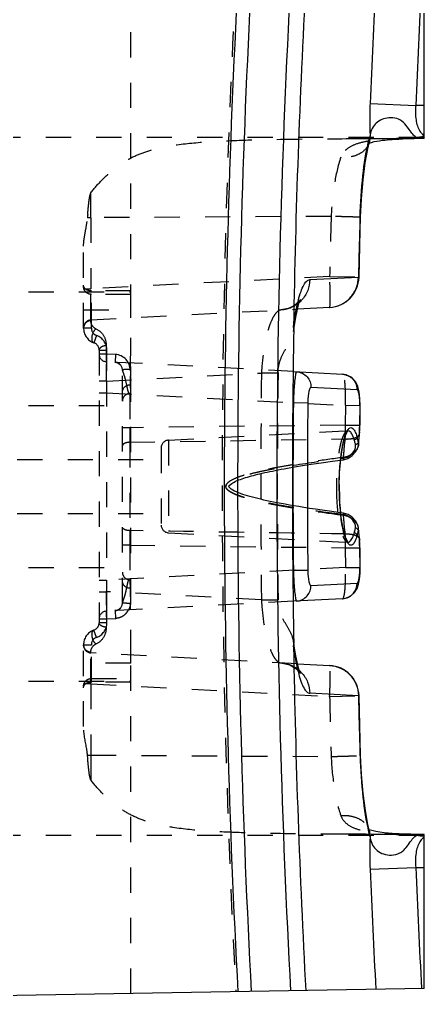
# Model space of a CAD drawing. Header units: millimetres. Extents: x 309 to 11345, y -1340 to 1318.
# Drawn here: x 4106 to 4132.1, y -370.9 to -306.6 of the extents above; entities that cross this region are included whole.
import ezdxf

# ---------------------------------------------------------------- set-up
doc = ezdxf.new("R2010")
doc.units = ezdxf.units.MM
doc.header["$LTSCALE"] = 16.335
doc.linetypes.add('HIDDEN', pattern=[0.2, 0.1, -0.1])
doc.layers.get('0').update_dxf_attribs({"linetype": 'CONTINUOUS'})
doc.layers.add('DEFAULT_2', color=8, linetype='HIDDEN')

msp = doc.modelspace()

# ---------------------------------------------------------------- linework, layer by layer
at = {"color": 7, "linetype": 'Continuous'}
for p, q in [((4132.142, -314.145), (4132.142, -304.288)), ((4128.638, -312.003), (4131.597, -312.127)), ((4132.142, -312.127), (4131.597, -312.127)), ((4128.639, -314.03), (4128.612, -314.466)), ((4128.501, -314.931), (4128.612, -314.466)), ((4130.077, -314.322), (4130.228, -314.313)), ((4130.512, -314.299), (4130.772, -314.289)), ((4130.704, -314.253), (4130.8, -314.252)), ((4130.772, -314.289), (4131.214, -314.273)), ((4130.81, -314.252), (4130.81, -314.252)), ((4131.392, -314.264), (4131.484, -314.255)), ((4132.139, -314.255), (4131.484, -314.255)), ((4131.486, -314.255), (4131.581, -314.243)), ((4131.578, -314.243), (4131.746, -314.211)), ((4131.587, -314.242), (4131.701, -314.221)), ((4131.744, -314.212), (4131.904, -314.179)), ((4131.746, -314.211), (4131.744, -314.212)), ((4131.746, -314.211), (4131.746, -314.211)), ((4131.904, -314.179), (4132.013, -314.162)), ((4132.142, -314.145), (4132.013, -314.162)), ((4127.987, -319.362), (4128.024, -319.362)), ((4124.738, -323.399), (4127.888, -323.235)), ((4127.925, -323.235), (4127.888, -323.235)), ((4126.019, -325.198), (4123.938, -325.307)), ((4123.694, -326.622), (4123.68, -326.412)), ((4123.694, -326.687), (4123.74, -326.349)), ((4123.694, -329.353), (4126.861, -329.519)), ((4127.795, -330.533), (4124.813, -330.377)), ((4127.935, -330.666), (4127.848, -330.318)), ((4123.671, -331.36), (4124.606, -331.369)), ((4127.997, -331.546), (4127.979, -331.545)), ((4127.987, -332.822), (4127.997, -331.546)), ((4127.895, -334.083), (4127.959, -333.366)), ((4127.959, -333.366), (4127.946, -333.27)), ((4127.959, -333.366), (4127.981, -333.07)), ((4127.959, -333.366), (4127.959, -333.366)), ((4127.987, -332.821), (4127.969, -332.821)), ((4127.981, -333.07), (4127.987, -332.821)), ((4127.885, -333.944), (4127.895, -334.082)), ((4127.868, -334.228), (4127.895, -334.081)), ((4127.895, -334.082), (4127.895, -334.083)), ((4126.733, -335.082), (4126.918, -335.057)), ((4126.743, -334.98), (4126.902, -334.96)), ((4126.918, -335.057), (4127.194, -334.978)), ((4126.918, -338.519), (4126.735, -338.495)), ((4127.219, -338.61), (4126.918, -338.519)), ((4126.902, -338.616), (4126.744, -338.596)), ((4127.895, -339.496), (4127.854, -339.302)), ((4127.885, -339.632), (4127.895, -339.496)), ((4127.959, -340.21), (4127.895, -339.493)), ((4127.895, -339.496), (4127.895, -339.495)), ((4127.959, -340.211), (4127.946, -340.306)), ((4127.959, -340.21), (4127.959, -340.211)), ((4127.982, -340.526), (4127.959, -340.211)), ((4127.987, -340.756), (4127.969, -340.756)), ((4127.987, -340.756), (4127.982, -340.526)), ((4127.997, -342.032), (4127.987, -340.756)), ((4123.694, -342.216), (4124.606, -342.207)), ((4127.954, -342.788), (4127.989, -342.401)), ((4127.997, -342.031), (4127.979, -342.031)), ((4127.989, -342.401), (4127.997, -342.031)), ((4124.813, -343.199), (4127.795, -343.043)), ((4126.861, -344.057), (4123.694, -344.223)), ((4123.724, -347.119), (4123.694, -346.891)), ((4123.68, -347.164), (4123.694, -346.954)), ((4123.825, -347.746), (4123.724, -347.119)), ((4123.937, -348.269), (4126.019, -348.378)), ((4127.888, -350.342), (4124.738, -350.177)), ((4127.925, -350.341), (4127.888, -350.342)), ((4128.024, -354.214), (4127.987, -354.215)), ((4128.75, -359.071), (4128.589, -359.013)), ((4128.612, -359.11), (4128.639, -359.546)), ((4130.303, -359.267), (4130.065, -359.254)), ((4130.527, -359.278), (4130.303, -359.267)), ((4131.108, -359.299), (4130.527, -359.278)), ((4131.27, -359.306), (4131.108, -359.299)), ((4131.413, -359.314), (4131.27, -359.306)), ((4131.552, -359.329), (4131.413, -359.314)), ((4132.139, -359.321), (4131.475, -359.321)), ((4131.686, -359.352), (4131.552, -359.329)), ((4131.743, -359.364), (4131.705, -359.356)), ((4131.741, -359.364), (4131.743, -359.364)), ((4131.743, -359.364), (4131.743, -359.364)), ((4131.909, -359.398), (4131.744, -359.364)), ((4132.013, -359.414), (4131.909, -359.398)), ((4132.013, -359.414), (4132.142, -359.431)), ((4132.142, -369.288), (4132.142, -359.431)), ((4128.638, -361.573), (4131.597, -361.45)), ((4131.597, -361.449), (4132.142, -361.45)), ((4132.142, -369.288), (4037.042, -370.948))]:
    msp.add_line(p, q, dxfattribs=at)
for points in [[(4128.589, -314.561), (4128.728, -314.512), (4128.896, -314.467)], [(4128.896, -314.467), (4129.068, -314.432), (4129.242, -314.404), (4129.417, -314.38), (4129.59, -314.361), (4129.758, -314.345), (4129.92, -314.333), (4130.077, -314.322)], [(4130.228, -314.313), (4130.373, -314.306), (4130.512, -314.299)], [(4131.214, -314.273), (4131.305, -314.269), (4131.392, -314.264)], [(4128.024, -319.362), (4128.081, -318.168), (4128.188, -316.941), (4128.333, -315.841), (4128.501, -314.931)], [(4127.925, -323.235), (4128, -320.203), (4128.024, -319.362)], [(4123.74, -326.349), (4123.847, -325.718), (4123.957, -325.223), (4124.056, -324.881), (4124.091, -324.784)], [(4127.848, -330.318), (4127.712, -330.029), (4127.459, -329.746), (4127.094, -329.558), (4126.86, -329.519)], [(4127.997, -331.546), (4127.986, -331.126), (4127.935, -330.666)], [(4127.149, -333.259), (4127.218, -333.177), (4127.205, -333.18)], [(4127.217, -340.399), (4127.149, -340.317), (4127.008, -339.994), (4126.866, -339.432), (4126.75, -338.675), (4126.676, -337.79), (4126.649, -336.846), (4126.67, -335.901), (4126.738, -335.014), (4126.847, -334.243), (4126.986, -333.651)], [(4127.194, -334.978), (4127.491, -334.787), (4127.727, -334.524), (4127.868, -334.228)], [(4127.854, -339.302), (4127.705, -339.022), (4127.485, -338.784), (4127.219, -338.61)], [(4127.797, -343.388), (4127.893, -343.11), (4127.954, -342.788)], [(4126.861, -344.057), (4127.051, -344.03), (4127.381, -343.886), (4127.635, -343.655), (4127.797, -343.388)], [(4124.121, -348.868), (4124.131, -348.885), (4124.106, -348.83), (4124.031, -348.615), (4123.931, -348.249), (4123.825, -347.746)], [(4128.024, -354.214), (4127.947, -351.286), (4127.925, -350.341)], [(4128.612, -359.11), (4128.505, -358.664), (4128.338, -357.764), (4128.192, -356.67), (4128.083, -355.44), (4128.024, -354.214)], [(4130.065, -359.254), (4129.814, -359.236), (4129.55, -359.211), (4129.277, -359.178), (4129.003, -359.132), (4128.75, -359.071)]]:
    msp.add_lwpolyline(points, dxfattribs=at)
for centre, radius, start, end in [((4724.242, -336.788), 605.047, 176.900917, 183.099083), ((4724.242, -336.788), 604.18, 176.897906, 183.102094), ((4724.242, -336.788), 601.639, 176.889021, 183.110979), ((4724.242, -336.788), 600.652, 176.88555, 179.010245), ((4724.242, -336.788), 596.119, 176.869465, 177.617144), ((4724.242, -336.788), 593.158, 176.858824, 177.617144), ((4140.704, -317.196), 12.473, 165.29906, 167.10443), ((4132.631, -313.338), 0.885, 219.43681, 224.12481), ((4130.888, -331.018), 16.766, 90.26615, 91.84309), ((4129.142, -314.126), 3, 357.52654, 359.26371), ((4730.34, -336.788), 602.605, 178.341012, 178.711224), ((4125.914, -323.19), 2.011, 273.0028, 358.71118), ((4122.79, -323.432), 1.922, 312.60065, 317.25521), ((4724.242, -336.788), 600.633, 179.030375, 180.969626), ((4126.752, -330.597), 1.089, 56.82063, 61.4855), ((4150.054, -332.164), 26.395, 177.06617, 178.25435), ((4718.136, -336.788), 594.49, 179.476841, 180.523159), ((4724.242, -336.788), 599.661, 179.482714, 180.517273), ((4122.93, -331.501), 5.049, 359.4713, 1.96006), ((4157.305, -336.27), 29.512, 174.16578, 175.03573), ((4123.782, -332.846), 4.186, 354.19278, 356.16642), ((4122.946, -332.791), 5.023, 356.16636, 359.62027), ((4130.277, -334.622), 3.444, 161.94787, 164.37383), ((4124.011, -334.873), 3.767, 15.2547, 16.76948), ((4122.998, -335.146), 4.817, 12.64072, 15.21085), ((4123.814, -334.761), 4.151, 14.48811, 15.93163), ((4122.677, -335.05), 5.324, 11.99608, 14.44476), ((4158.767, -336.4), 30.98, 175.02931, 175.45179), ((4149.137, -337.478), 22.535, 173.49837, 173.7934), ((4147.008, -337.237), 20.393, 173.36703, 173.49557), ((4126.711, -333.951), 1.035, 300.00507, 304.26657), ((4146.363, -336.606), 19.72, 180.1476, 181.29191), ((4153.157, -336.461), 26.516, 181.27367, 182.40302), ((4140.297, -337.191), 13.634, 183.91056, 185.62569), ((4122.676, -338.526), 5.325, 345.55607, 348.0045), ((4158.572, -337.189), 30.785, 184.55184, 184.97661), ((4123.827, -338.819), 4.137, 344.06351, 345.51179), ((4157.505, -337.289), 29.713, 184.96359, 185.82803), ((4123.783, -340.73), 4.185, 3.83352, 5.80803), ((4122.946, -340.786), 5.023, 0.3797, 3.83355), ((4150.2, -341.407), 26.541, 181.74823, 182.92902), ((4724.242, -336.788), 600.652, 180.989752, 183.11445), ((4122.795, -350.139), 1.915, 43.40819, 47.62948), ((4125.914, -350.387), 2.011, 1.29158, 86.99454), ((4730.34, -336.788), 602.605, 181.288776, 181.658977), ((4140.681, -356.387), 12.449, 192.88888, 194.6996), ((4130.851, -343.88), 15.444, 268.13872, 268.57651), ((4130.905, -341.427), 17.897, 268.59695, 269.69643), ((4132.576, -360.186), 0.81, 134.18647, 136.40101), ((4129.142, -359.45), 3, 0.73583, 2.47346), ((4724.242, -336.788), 596.119, 182.382856, 183.130535), ((4724.242, -336.788), 593.158, 182.382815, 183.141176)]:
    msp.add_arc(centre, radius, start, end, dxfattribs=at)
for points, knots in [([(4128.638, -312.003), (4128.631, -312.177), (4128.61, -312.852), (4128.616, -313.529), (4128.639, -314.03)], [0, 0, 0, 0, 0.256726, 1, 1, 1, 1]), ([(4131.597, -312.127), (4131.564, -312.438), (4131.57, -313.009), (4131.73, -313.57), (4131.864, -313.785)], [0, 0, 0, 0, 0.553477, 1, 1, 1, 1]), ([(4131.355, -313.927), (4131.273, -313.823), (4131.11, -313.581), (4130.827, -313.208), (4130.382, -312.936), (4129.871, -312.898), (4129.407, -313.005), (4129.024, -313.246), (4128.76, -313.603), (4128.669, -313.884), (4128.639, -314.03)], [0, 0, 0, 0, 0.107799, 0.238443, 0.379168, 0.517756, 0.645062, 0.762619, 0.878401, 1, 1, 1, 1]), ([(4131.719, -314.215), (4131.66, -314.215), (4131.515, -314.121), (4131.416, -314.004), (4131.355, -313.927)], [0, 0, 0, 0, 0.37483, 1, 1, 1, 1]), ([(4127.988, -319.342), (4128.014, -318.45), (4128.126, -316.796), (4128.375, -315.155), (4128.546, -314.412)], [0, 0, 0, 0, 0.539351, 1, 1, 1, 1]), ([(4123.994, -324.72), (4124.043, -324.532), (4124.141, -324.2), (4124.321, -323.782), (4124.5, -323.504), (4124.666, -323.402), (4124.738, -323.399)], [0, 0, 0, 0, 0.371217, 0.658914, 0.863, 1, 1, 1, 1]), ([(4124.738, -323.399), (4124.733, -323.637), (4124.638, -324.127), (4124.371, -324.553), (4124.201, -324.737)], [0, 0, 0, 0, 0.487133, 1, 1, 1, 1]), ([(4126.019, -325.198), (4126.264, -325.185), (4126.754, -325.064), (4127.368, -324.622), (4127.78, -323.984), (4127.883, -323.484), (4127.888, -323.235)], [0, 0, 0, 0, 0.247913, 0.496946, 0.747796, 1, 1, 1, 1]), ([(4123.68, -326.413), (4123.7, -326.255), (4123.781, -325.687), (4123.889, -325.121), (4123.994, -324.72)], [0, 0, 0, 0, 0.27706, 1, 1, 1, 1]), ([(4123.878, -329.363), (4123.867, -329.362), (4123.844, -329.406), (4123.825, -329.476), (4123.799, -329.606), (4123.776, -329.775), (4123.752, -329.988), (4123.721, -330.338), (4123.704, -330.618), (4123.694, -330.813)], [0, 0, 0, 0, 0.023519, 0.078011, 0.165176, 0.283416, 0.430127, 0.601388, 1, 1, 1, 1]), ([(4123.878, -329.363), (4124.135, -329.376), (4124.638, -329.622), (4124.816, -330.138), (4124.813, -330.377)], [0, 0, 0, 0, 0.517524, 1, 1, 1, 1]), ([(4126.861, -329.519), (4126.896, -329.521), (4127.039, -329.538), (4127.177, -329.589), (4127.272, -329.641)], [0, 0, 0, 0, 0.24423, 1, 1, 1, 1]), ([(4127.348, -329.686), (4127.494, -329.782), (4127.726, -330.043), (4127.797, -330.378), (4127.795, -330.533)], [0, 0, 0, 0, 0.529451, 1, 1, 1, 1]), ([(4124.813, -330.377), (4124.778, -330.375), (4124.706, -330.495), (4124.662, -330.69), (4124.616, -331.009), (4124.607, -331.245), (4124.606, -331.374)], [0, 0, 0, 0, 0.100684, 0.313838, 0.628848, 1, 1, 1, 1]), ([(4127.976, -331.329), (4127.972, -331.224), (4127.961, -331.035), (4127.922, -330.783), (4127.882, -330.626), (4127.824, -330.535), (4127.795, -330.533)], [0, 0, 0, 0, 0.377009, 0.685242, 0.894602, 1, 1, 1, 1]), ([(4127.002, -333.554), (4127.009, -333.534), (4127.035, -333.457), (4127.064, -333.382), (4127.088, -333.328)], [0, 0, 0, 0, 0.268705, 1, 1, 1, 1]), ([(4127.088, -333.328), (4127.121, -333.251), (4127.184, -333.127), (4127.283, -333.017), (4127.335, -332.994)], [0, 0, 0, 0, 0.597003, 1, 1, 1, 1]), ([(4127.409, -333.313), (4127.394, -333.292), (4127.343, -333.228), (4127.262, -333.178), (4127.205, -333.18)], [0, 0, 0, 0, 0.312873, 1, 1, 1, 1]), ([(4127.335, -332.994), (4127.373, -332.976), (4127.485, -332.98), (4127.553, -333.061), (4127.586, -333.106)], [0, 0, 0, 0, 0.43037, 1, 1, 1, 1]), ([(4127.523, -333.52), (4127.514, -333.5), (4127.481, -333.428), (4127.442, -333.358), (4127.409, -333.313)], [0, 0, 0, 0, 0.281042, 1, 1, 1, 1]), ([(4127.586, -333.106), (4127.633, -333.17), (4127.717, -333.34), (4127.776, -333.518), (4127.805, -333.621)], [0, 0, 0, 0, 0.425685, 1, 1, 1, 1]), ([(4126.848, -334.199), (4126.856, -334.152), (4126.887, -333.983), (4126.926, -333.815), (4126.96, -333.694)], [0, 0, 0, 0, 0.272609, 1, 1, 1, 1]), ([(4127.618, -333.786), (4127.611, -333.762), (4127.582, -333.672), (4127.55, -333.583), (4127.523, -333.52)], [0, 0, 0, 0, 0.271743, 1, 1, 1, 1]), ([(4126.752, -334.881), (4126.759, -334.821), (4126.787, -334.593), (4126.819, -334.365), (4126.848, -334.199)], [0, 0, 0, 0, 0.263044, 1, 1, 1, 1]), ([(4127.856, -334.242), (4127.825, -334.323), (4127.724, -334.482), (4127.513, -334.687), (4127.231, -334.844), (4127.014, -334.896), (4126.902, -334.913)], [0, 0, 0, 0, 0.213901, 0.456446, 0.720388, 1, 1, 1, 1]), ([(4127.293, -334.806), (4127.337, -334.776), (4127.49, -334.655), (4127.616, -334.494), (4127.668, -334.361)], [0, 0, 0, 0, 0.271367, 1, 1, 1, 1]), ([(4127.668, -334.361), (4127.677, -334.339), (4127.706, -334.252), (4127.712, -334.157), (4127.698, -334.092)], [0, 0, 0, 0, 0.268242, 1, 1, 1, 1]), ([(4126.643, -336.657), (4126.643, -336.516), (4126.648, -335.977), (4126.691, -335.438), (4126.734, -335.042)], [0, 0, 0, 0, 0.261295, 1, 1, 1, 1]), ([(4126.918, -335.057), (4126.916, -335.057), (4126.917, -335.042), (4126.911, -335.028), (4126.908, -334.995), (4126.904, -334.973), (4126.902, -334.96)], [0, 0, 0, 0, 0.069938, 0.280936, 0.605712, 1, 1, 1, 1]), ([(4126.694, -338.12), (4126.691, -338.076), (4126.679, -337.893), (4126.67, -337.711), (4126.665, -337.573)], [0, 0, 0, 0, 0.24559, 1, 1, 1, 1]), ([(4126.964, -339.889), (4126.939, -339.796), (4126.832, -339.355), (4126.767, -338.904), (4126.731, -338.549)], [0, 0, 0, 0, 0.212478, 1, 1, 1, 1]), ([(4126.918, -338.52), (4126.912, -338.529), (4126.913, -338.564), (4126.905, -338.595), (4126.902, -338.616)], [0, 0, 0, 0, 0.330867, 1, 1, 1, 1]), ([(4127.666, -339.212), (4127.648, -339.165), (4127.543, -338.97), (4127.373, -338.812), (4127.225, -338.727)], [0, 0, 0, 0, 0.226417, 1, 1, 1, 1]), ([(4127.523, -340.055), (4127.531, -340.036), (4127.567, -339.949), (4127.597, -339.859), (4127.618, -339.79)], [0, 0, 0, 0, 0.22843, 1, 1, 1, 1]), ([(4127.618, -339.79), (4127.625, -339.766), (4127.655, -339.665), (4127.68, -339.563), (4127.698, -339.484)], [0, 0, 0, 0, 0.234534, 1, 1, 1, 1]), ([(4127.698, -339.484), (4127.702, -339.463), (4127.714, -339.371), (4127.693, -339.277), (4127.666, -339.212)], [0, 0, 0, 0, 0.237181, 1, 1, 1, 1]), ([(4127.885, -339.632), (4127.883, -339.621), (4127.863, -339.572), (4127.82, -339.536), (4127.784, -339.515)], [0, 0, 0, 0, 0.216555, 1, 1, 1, 1]), ([(4127.087, -340.25), (4127.081, -340.236), (4127.057, -340.176), (4127.035, -340.116), (4127.019, -340.069)], [0, 0, 0, 0, 0.234245, 1, 1, 1, 1]), ([(4127.583, -340.474), (4127.55, -340.518), (4127.494, -340.578), (4127.396, -340.601), (4127.297, -340.576), (4127.182, -340.451), (4127.12, -340.327), (4127.087, -340.25)], [0, 0, 0, 0, 0.231609, 0.321974, 0.413035, 0.6486, 1, 1, 1, 1]), ([(4127.214, -340.396), (4127.275, -340.395), (4127.418, -340.288), (4127.484, -340.145), (4127.523, -340.055)], [0, 0, 0, 0, 0.381416, 1, 1, 1, 1]), ([(4127.741, -340.155), (4127.729, -340.188), (4127.686, -340.298), (4127.633, -340.406), (4127.583, -340.474)], [0, 0, 0, 0, 0.293062, 1, 1, 1, 1]), ([(4127.805, -339.955), (4127.8, -339.973), (4127.78, -340.04), (4127.758, -340.107), (4127.741, -340.155)], [0, 0, 0, 0, 0.263837, 1, 1, 1, 1]), ([(4124.606, -342.202), (4124.607, -342.331), (4124.616, -342.567), (4124.661, -342.886), (4124.706, -343.081), (4124.778, -343.201), (4124.813, -343.199)], [0, 0, 0, 0, 0.370541, 0.685495, 0.899041, 1, 1, 1, 1]), ([(4127.795, -343.043), (4127.831, -343.041), (4127.895, -342.915), (4127.938, -342.716), (4127.974, -342.395), (4127.98, -342.158), (4127.979, -342.029)], [0, 0, 0, 0, 0.103511, 0.319343, 0.633148, 1, 1, 1, 1]), ([(4123.694, -342.763), (4123.704, -342.958), (4123.721, -343.238), (4123.752, -343.588), (4123.776, -343.801), (4123.799, -343.971), (4123.825, -344.1), (4123.844, -344.17), (4123.867, -344.214), (4123.878, -344.214)], [0, 0, 0, 0, 0.398663, 0.569931, 0.716647, 0.834877, 0.922012, 0.97649, 1, 1, 1, 1]), ([(4126.861, -344.057), (4126.993, -344.05), (4127.255, -343.971), (4127.665, -343.666), (4127.798, -343.277), (4127.795, -343.043)], [0, 0, 0, 0, 0.264244, 0.531446, 1, 1, 1, 1]), ([(4123.878, -344.214), (4124.134, -344.2), (4124.638, -343.954), (4124.816, -343.438), (4124.813, -343.199)], [0, 0, 0, 0, 0.517521, 1, 1, 1, 1]), ([(4123.68, -347.164), (4123.701, -347.33), (4123.787, -347.926), (4123.901, -348.518), (4124.015, -348.936)], [0, 0, 0, 0, 0.279197, 1, 1, 1, 1]), ([(4124.186, -348.823), (4124.361, -349.008), (4124.635, -349.438), (4124.733, -349.936), (4124.738, -350.177)], [0, 0, 0, 0, 0.512787, 1, 1, 1, 1]), ([(4126.019, -348.378), (4126.264, -348.391), (4126.754, -348.512), (4127.368, -348.954), (4127.78, -349.593), (4127.883, -350.093), (4127.888, -350.342)], [0, 0, 0, 0, 0.247943, 0.497053, 0.747865, 1, 1, 1, 1]), ([(4124.015, -348.936), (4124.064, -349.113), (4124.16, -349.426), (4124.334, -349.818), (4124.509, -350.08), (4124.669, -350.174), (4124.738, -350.177)], [0, 0, 0, 0, 0.369703, 0.656455, 0.860809, 1, 1, 1, 1]), ([(4127.988, -354.234), (4128.014, -355.126), (4128.126, -356.78), (4128.375, -358.421), (4128.546, -359.164)], [0, 0, 0, 0, 0.539353, 1, 1, 1, 1]), ([(4128.639, -359.546), (4128.632, -359.709), (4128.609, -360.384), (4128.617, -361.06), (4128.638, -361.573)], [0, 0, 0, 0, 0.240665, 1, 1, 1, 1]), ([(4128.639, -359.546), (4128.671, -359.704), (4128.773, -360.007), (4129.078, -360.384), (4129.518, -360.614), (4130.04, -360.693), (4130.497, -360.579), (4130.802, -360.364), (4131.031, -360.107), (4131.238, -359.803), (4131.405, -359.579), (4131.49, -359.495)], [0, 0, 0, 0, 0.124267, 0.24271, 0.365079, 0.499298, 0.643638, 0.71544, 0.785194, 0.907875, 1, 1, 1, 1]), ([(4131.49, -359.495), (4131.528, -359.457), (4131.597, -359.399), (4131.684, -359.362), (4131.72, -359.362)], [0, 0, 0, 0, 0.599736, 1, 1, 1, 1]), ([(4131.864, -359.792), (4131.73, -360.006), (4131.57, -360.568), (4131.564, -361.138), (4131.597, -361.45)], [0, 0, 0, 0, 0.446591, 1, 1, 1, 1]), ([(4131.989, -359.628), (4131.978, -359.639), (4131.932, -359.691), (4131.892, -359.747), (4131.864, -359.792)], [0, 0, 0, 0, 0.237966, 1, 1, 1, 1])]:
    msp.add_open_spline(points, degree=3, knots=knots, dxfattribs=at)
for points in [[(4131.864, -313.785), (4131.889, -313.825), (4131.917, -313.864), (4131.947, -313.901)], [(4132.012, -313.971), (4132.046, -314.004), (4132.083, -314.035), (4132.124, -314.06)], [(4127.979, -331.545), (4127.975, -331.97), (4127.972, -332.396), (4127.969, -332.821)], [(4127.704, -333.753), (4127.678, -333.77), (4127.649, -333.782), (4127.618, -333.786)], [(4127.769, -333.697), (4127.751, -333.719), (4127.729, -333.738), (4127.704, -333.753)], [(4127.805, -333.621), (4127.801, -333.649), (4127.787, -333.675), (4127.769, -333.697)], [(4127.885, -333.944), (4127.876, -333.995), (4127.829, -334.036), (4127.784, -334.061)], [(4127.784, -334.061), (4127.757, -334.076), (4127.728, -334.088), (4127.698, -334.092)], [(4127.894, -334.083), (4127.89, -334.137), (4127.876, -334.192), (4127.856, -334.242)], [(4126.902, -334.96), (4127.016, -334.946), (4127.129, -334.905), (4127.228, -334.847)], [(4127.225, -338.727), (4127.127, -338.671), (4127.015, -338.63), (4126.902, -338.616)], [(4127.705, -339.823), (4127.679, -339.807), (4127.649, -339.794), (4127.618, -339.79)], [(4127.784, -339.515), (4127.758, -339.5), (4127.728, -339.488), (4127.698, -339.484)], [(4127.771, -339.881), (4127.752, -339.858), (4127.73, -339.839), (4127.705, -339.823)], [(4127.019, -340.069), (4126.999, -340.01), (4126.981, -339.949), (4126.964, -339.889)], [(4127.805, -339.955), (4127.802, -339.928), (4127.788, -339.902), (4127.771, -339.881)], [(4127.969, -340.756), (4127.972, -341.181), (4127.975, -341.606), (4127.979, -342.031)], [(4132.124, -359.517), (4132.083, -359.542), (4132.046, -359.572), (4132.011, -359.605)]]:
    msp.add_open_spline(points, degree=3, dxfattribs=at)
at = {"layer": 'DEFAULT_2', "color": 8, "linetype": 'HIDDEN'}
for p, q in [((4113.142, -325.352), (4113.142, -303.956)), ((4132.142, -314.192), (4015.042, -314.192)), ((4127.084, -314.273), (4130.81, -314.252)), ((4128.519, -314.266), (4128.611, -314.266)), ((4128.612, -314.466), (4128.61, -314.472)), ((4128.611, -314.266), (4128.64, -314.265)), ((4130.508, -314.258), (4130.563, -314.255)), ((4130.508, -314.258), (4130.592, -314.255)), ((4131.484, -314.255), (4130.563, -314.255)), ((4130.606, -314.255), (4130.704, -314.253)), ((4131.781, -314.194), (4131.746, -314.211)), ((4110.559, -319.39), (4110.335, -319.39)), ((4126.119, -319.304), (4110.559, -319.39)), ((4110.559, -319.39), (4110.559, -324)), ((4110.082, -326.542), (4110.082, -321.244)), ((4126.019, -323.19), (4110.559, -324)), ((4126.019, -323.19), (4127.925, -323.235)), ((4015.042, -324.192), (4113.142, -324.192)), ((4110.082, -324), (4110.559, -324)), ((4110.585, -326.542), (4110.585, -324.128)), ((4113.142, -324.128), (4110.585, -324.128)), ((4113.142, -324.352), (4110.585, -324.352)), ((4110.082, -325.352), (4113.142, -325.352)), ((4110.559, -326.008), (4123.938, -325.307)), ((4113.141, -325.873), (4113.142, -325.352)), ((4126.019, -325.198), (4126.019, -325.198)), ((4110.559, -326.008), (4110.555, -326.045)), ((4110.585, -326.542), (4110.082, -326.542)), ((4110.083, -326.515), (4110.083, -326.51)), ((4123.685, -326.753), (4123.694, -326.622)), ((4123.685, -326.755), (4123.694, -326.687)), ((4110.92, -327.016), (4110.753, -327.49)), ((4111.088, -327.964), (4111.088, -345.612)), ((4111.088, -327.964), (4111.59, -327.964)), ((4111.59, -328.215), (4111.088, -328.215)), ((4111.564, -328.717), (4111.59, -328.215)), ((4111.59, -328.215), (4111.59, -327.964)), ((4112.146, -328.244), (4111.59, -328.215)), ((4112.146, -328.244), (4112.12, -328.746)), ((4123.694, -329.353), (4111.564, -328.717)), ((4112.12, -328.747), (4112.109, -328.746)), ((4112.109, -328.746), (4112.147, -328.748)), ((4112.126, -328.746), (4112.111, -328.745)), ((4112.459, -328.905), (4112.386, -328.841)), ((4113.131, -329.207), (4113.131, -328.797)), ((4111.564, -329.972), (4121.606, -329.447)), ((4112.596, -344.328), (4112.596, -329.248)), ((4113.131, -329.282), (4113.131, -329.207)), ((4113.142, -344.369), (4113.142, -329.219)), ((4122.673, -329.46), (4121.606, -329.447)), ((4111.564, -329.972), (4111.088, -329.972)), ((4111.564, -329.972), (4111.564, -343.604)), ((4111.088, -330.725), (4111.564, -330.725)), ((4111.564, -330.725), (4127.044, -331.537)), ((4113.072, -330.805), (4113.072, -332.991)), ((4015.042, -331.538), (4112.596, -331.538)), ((4127.044, -331.537), (4127.035, -332.814)), ((4127.044, -331.537), (4127.997, -331.546)), ((4113.072, -332.991), (4112.596, -332.991)), ((4127.035, -332.814), (4113.072, -332.991)), ((4115.586, -333.789), (4127.203, -333.18)), ((4126.986, -333.651), (4127.132, -333.287)), ((4127.035, -332.814), (4127.987, -332.821)), ((4127.132, -333.287), (4127.149, -333.259)), ((4127.205, -333.18), (4127.203, -333.18)), ((4113.072, -333.928), (4127.011, -333.714)), ((4113.072, -333.928), (4113.072, -339.649)), ((4115.586, -333.789), (4115.586, -339.787)), ((4115.11, -334.292), (4115.11, -339.282)), ((4011.042, -335.038), (4115.11, -335.038)), ((4124.826, -335.353), (4125.47, -335.257)), ((4125.47, -335.257), (4126.215, -335.152)), ((4126.215, -335.152), (4126.733, -335.082)), ((4123.295, -335.604), (4123.752, -335.525)), ((4123.752, -335.525), (4124.259, -335.441)), ((4124.259, -335.441), (4124.826, -335.353)), ((4011.042, -338.538), (4115.11, -338.538)), ((4115.586, -339.787), (4127.203, -340.396)), ((4127.203, -340.396), (4127.206, -340.396)), ((4127.206, -340.396), (4127.217, -340.399)), ((4113.072, -340.585), (4112.596, -340.585)), ((4113.072, -340.585), (4113.072, -342.772)), ((4113.072, -340.585), (4127.035, -340.762)), ((4127.035, -340.762), (4127.987, -340.756)), ((4127.035, -340.762), (4127.044, -342.039)), ((4015.042, -342.038), (4112.596, -342.038)), ((4127.044, -342.039), (4111.564, -342.851)), ((4127.044, -342.039), (4127.997, -342.031)), ((4111.088, -342.851), (4111.564, -342.851)), ((4111.088, -343.604), (4111.564, -343.604)), ((4121.606, -344.131), (4111.564, -343.604)), ((4123.694, -344.223), (4111.564, -344.859)), ((4113.131, -344.38), (4113.131, -344.306)), ((4121.606, -344.131), (4122.673, -344.118)), ((4111.59, -345.361), (4111.564, -344.859)), ((4112.111, -344.832), (4112.134, -344.83)), ((4112.12, -344.83), (4112.146, -345.332)), ((4112.465, -344.665), (4112.483, -344.645)), ((4113.131, -344.78), (4113.131, -344.38)), ((4111.088, -345.361), (4111.59, -345.361)), ((4111.59, -345.612), (4111.088, -345.612)), ((4111.59, -345.361), (4112.162, -345.331)), ((4111.59, -345.612), (4111.59, -345.361)), ((4110.92, -346.56), (4110.753, -346.086)), ((4123.694, -346.891), (4123.685, -346.821)), ((4123.694, -346.954), (4123.685, -346.824)), ((4110.082, -352.333), (4110.082, -347.034)), ((4110.082, -347.034), (4110.585, -347.034)), ((4110.083, -347.066), (4110.082, -347.057)), ((4110.585, -349.448), (4110.585, -347.034)), ((4123.937, -348.269), (4110.559, -347.568)), ((4113.142, -348.224), (4113.141, -347.703)), ((4113.142, -348.224), (4110.082, -348.224)), ((4113.142, -369.62), (4113.142, -348.224)), ((4015.042, -349.384), (4113.142, -349.384)), ((4110.585, -349.224), (4113.142, -349.224)), ((4113.142, -349.448), (4110.585, -349.448)), ((4110.559, -349.576), (4110.082, -349.576)), ((4110.559, -349.576), (4110.559, -354.186)), ((4110.559, -349.576), (4126.019, -350.386)), ((4126.019, -350.386), (4127.925, -350.341)), ((4110.349, -354.384), (4110.334, -354.177)), ((4110.335, -354.186), (4110.559, -354.186)), ((4110.559, -354.186), (4126.119, -354.272)), ((4128.61, -359.104), (4128.612, -359.11)), ((4132.142, -359.384), (4015.042, -359.384)), ((4130.81, -359.324), (4127.084, -359.304)), ((4128.611, -359.311), (4128.55, -359.31)), ((4128.64, -359.311), (4128.611, -359.311)), ((4130.529, -359.319), (4130.508, -359.318)), ((4130.563, -359.321), (4130.508, -359.318)), ((4130.6, -359.321), (4130.529, -359.319)), ((4131.475, -359.321), (4130.563, -359.321)), ((4130.671, -359.323), (4130.6, -359.321)), ((4130.74, -359.324), (4130.671, -359.323)), ((4131.705, -359.356), (4131.686, -359.352)), ((4131.743, -359.364), (4131.78, -359.382))]:
    msp.add_line(p, q, dxfattribs=at)
for points in [[(4128.61, -314.472), (4128.594, -314.506), (4128.539, -314.58), (4128.52, -314.596)], [(4128.52, -314.596), (4128.522, -314.595), (4128.589, -314.562), (4128.589, -314.561)], [(4124.091, -324.784), (4124.123, -324.709), (4124.119, -324.711), (4124.003, -324.857), (4123.745, -325.076), (4123.346, -325.272), (4122.869, -325.363)], [(4112.111, -328.746), (4112.142, -328.749), (4112.221, -328.765), (4112.325, -328.807), (4112.42, -328.87), (4112.474, -328.921), (4112.48, -328.928)], [(4112.386, -328.841), (4112.297, -328.789), (4112.206, -328.758), (4112.136, -328.747)], [(4112.48, -328.928), (4112.485, -328.934), (4112.459, -328.905)], [(4123.708, -338.044), (4123.414, -337.993), (4123.137, -337.944), (4122.875, -337.896), (4122.627, -337.849), (4122.392, -337.802), (4122.168, -337.757), (4121.955, -337.711), (4121.751, -337.666), (4121.556, -337.622), (4121.369, -337.577), (4121.19, -337.532), (4121.018, -337.487), (4120.852, -337.441), (4120.693, -337.395), (4120.54, -337.348), (4120.393, -337.3), (4120.251, -337.25), (4120.115, -337.198), (4119.985, -337.144), (4119.862, -337.086), (4119.747, -337.025), (4119.642, -336.959), (4119.553, -336.887), (4119.491, -336.805), (4119.519, -336.727), (4119.596, -336.652), (4119.676, -336.594), (4119.753, -336.548), (4119.836, -336.503), (4119.932, -336.456), (4120.032, -336.412), (4120.135, -336.37), (4120.241, -336.33), (4120.35, -336.291), (4120.463, -336.253), (4120.58, -336.216), (4120.701, -336.179), (4120.825, -336.143), (4120.953, -336.107), (4121.085, -336.071), (4121.222, -336.036), (4121.363, -336.001), (4121.508, -335.966), (4121.658, -335.931), (4121.814, -335.896), (4121.975, -335.861), (4122.142, -335.825), (4122.315, -335.789), (4122.495, -335.753), (4122.683, -335.717), (4122.878, -335.68), (4123.082, -335.642), (4123.295, -335.604)], [(4126.735, -338.495), (4126.009, -338.396), (4125.54, -338.33), (4125.113, -338.267), (4124.721, -338.208), (4124.359, -338.151), (4124.023, -338.097), (4123.708, -338.044)], [(4112.483, -344.645), (4112.485, -344.642), (4112.472, -344.658), (4112.428, -344.699), (4112.357, -344.751), (4112.268, -344.796), (4112.179, -344.822), (4112.124, -344.829), (4112.112, -344.83)], [(4112.134, -344.83), (4112.216, -344.815), (4112.308, -344.782)], [(4112.308, -344.782), (4112.395, -344.729), (4112.465, -344.665)], [(4122.87, -348.213), (4123.444, -348.341), (4123.833, -348.565), (4124.057, -348.781), (4124.121, -348.868)], [(4128.551, -358.997), (4128.522, -358.982), (4128.587, -359.058), (4128.61, -359.104)], [(4128.589, -359.013), (4128.568, -359.005), (4128.551, -358.997)]]:
    msp.add_lwpolyline(points, dxfattribs=at)
for centre, radius, start, end in [((4724.242, -336.788), 605.185, 176.901395, 183.098605), ((4130.34, -308.636), 5.624, 270.09094, 271.23541), ((4130.375, -310.323), 3.937, 271.26184, 271.93676), ((4137.789, -357.577), 43.797, 97.57831, 97.88472), ((4162.572, -323.119), 52.37, 175.69923, 175.92302), ((4730.339, -336.788), 604.473, 178.342512, 178.71095), ((4110.585, -326.51), 0.503, 93, 180.58418), ((4111.088, -326.542), 1.006, 178.17739, 250.52878), ((4111.088, -326.542), 0.503, 180, 250.52878), ((4110.585, -327.964), 0.503, 0, 70.52878), ((4110.585, -327.964), 1.006, 0, 70.52878), ((4111.59, -328.215), 0.503, 180, 267), ((4601.054, -326.634), 489.501, 180.12218, 180.39075), ((4112.093, -329.248), 1.005, 358.11982, 86.99238), ((4112.093, -329.248), 0.503, 0, 87.00021), ((4730.404, -336.788), 608.842, 179.309107, 180.690997), ((4724.242, -336.788), 601.61, 179.300175, 180.700008), ((4247.525, -333.459), 134.453, 179.80044, 180.19957), ((4115.612, -334.291), 0.503, 93, 180), ((4150.575, -336.464), 23.723, 173.3435, 176.25117), ((4151.356, -337.04), 24.507, 183.79737, 186.61181), ((4255.817, -340.117), 142.746, 179.81202, 180.18796), ((4115.612, -339.285), 0.503, 180, 267), ((4675.928, -347.277), 564.376, 179.62716, 179.86005), ((4112.093, -344.328), 0.503, 272.99979, 0), ((4112.12, -344.254), 1.012, 353.89607, 357.03962), ((4111.59, -345.361), 0.503, 93, 180), ((4111.989, -344.237), 1.141, 318.38077, 328.03704), ((4111.954, -344.214), 1.184, 327.98645, 332.47686), ((4110.585, -345.612), 0.503, 289.47122, 0), ((4110.585, -345.612), 1.006, 289.47122, 360), ((4111.088, -347.034), 1.006, 109.47122, 181.82261), ((4111.088, -347.034), 0.503, 109.47122, 180), ((4110.585, -347.066), 0.503, 179.99706, 267.00554), ((4730.339, -336.788), 604.472, 181.28905, 181.657488), ((4130.34, -364.938), 5.622, 88.76269, 89.90916), ((4130.375, -363.253), 3.936, 88.06331, 88.73601), ((4137.731, -316.353), 43.439, 262.12612, 262.43577)]:
    msp.add_arc(centre, radius, start, end, dxfattribs=at)
for points, knots in [([(4110.559, -317.776), (4110.777, -317.486), (4111.25, -316.95), (4112.024, -316.233), (4112.872, -315.636), (4113.81, -315.202), (4114.814, -314.899), (4116.229, -314.63), (4118.064, -314.462), (4120.297, -314.365), (4123.309, -314.299), (4125.573, -314.281), (4127.084, -314.273)], [0, 0, 0, 0, 0.062035, 0.121968, 0.180194, 0.238491, 0.298011, 0.359091, 0.484697, 0.612649, 0.741492, 1, 1, 1, 1]), ([(4130.811, -314.252), (4130.911, -314.251), (4131.088, -314.256), (4131.21, -314.249), (4131.317, -314.26), (4131.25, -314.264), (4131.201, -314.266), (4131.086, -314.27), (4130.956, -314.273), (4130.795, -314.277), (4130.608, -314.283), (4130.314, -314.292), (4129.916, -314.307), (4129.274, -314.345), (4128.516, -314.422), (4127.71, -314.605), (4127.074, -314.934), (4126.808, -315.296), (4126.744, -315.482)], [0, 0, 0, 0, 0.055198, 0.087252, 0.090916, 0.096, 0.109163, 0.128956, 0.153666, 0.18301, 0.217591, 0.257041, 0.345229, 0.437089, 0.612329, 0.764997, 0.891093, 1, 1, 1, 1]), ([(4128.61, -314.472), (4128.566, -314.636), (4128.387, -314.964), (4127.926, -315.308), (4127.352, -315.486), (4126.944, -315.499), (4126.744, -315.482)], [0, 0, 0, 0, 0.222967, 0.470653, 0.736715, 1, 1, 1, 1]), ([(4130.563, -314.255), (4130.778, -314.247), (4131.183, -314.23), (4131.591, -314.221), (4131.781, -314.194)], [0, 0, 0, 0, 0.527586, 1, 1, 1, 1]), ([(4126.744, -315.482), (4126.552, -316.038), (4126.279, -317.311), (4126.149, -318.599), (4126.119, -319.304)], [0, 0, 0, 0, 0.454786, 1, 1, 1, 1]), ([(4110.35, -319.192), (4110.359, -319.069), (4110.379, -318.825), (4110.416, -318.461), (4110.455, -318.16), (4110.501, -317.926), (4110.538, -317.809), (4110.572, -317.76)], [0, 0, 0, 0, 0.253266, 0.505173, 0.754406, 0.877684, 1, 1, 1, 1]), ([(4110.559, -319.39), (4110.559, -319.253), (4110.559, -318.715), (4110.559, -318.177), (4110.559, -317.776)], [0, 0, 0, 0, 0.25412, 1, 1, 1, 1]), ([(4110.082, -321.244), (4110.082, -321.094), (4110.116, -320.71), (4110.233, -320.097), (4110.318, -319.629), (4110.335, -319.39)], [0, 0, 0, 0, 0.240352, 0.615301, 1, 1, 1, 1]), ([(4128.024, -319.362), (4128.025, -319.36), (4128.004, -319.365), (4127.988, -319.358), (4127.938, -319.36), (4127.877, -319.356), (4127.794, -319.354), (4127.651, -319.349), (4127.433, -319.343), (4127.136, -319.334), (4126.806, -319.324), (4126.463, -319.314), (4126.233, -319.307), (4126.119, -319.304)], [0, 0, 0, 0, 0.00426, 0.017672, 0.040977, 0.074275, 0.117254, 0.169598, 0.300851, 0.460607, 0.637448, 0.820484, 1, 1, 1, 1]), ([(4126.019, -325.198), (4126.024, -325.198), (4126.033, -325.182), (4126.043, -325.133), (4126.055, -325.019), (4126.061, -324.837), (4126.064, -324.59), (4126.06, -324.29), (4126.049, -323.817), (4126.033, -323.445), (4126.019, -323.19)], [0, 0, 0, 0, 0.007006, 0.022214, 0.079591, 0.172022, 0.295901, 0.44674, 0.61893, 1, 1, 1, 1]), ([(4110.224, -324.026), (4110.182, -323.994), (4110.109, -323.914), (4110.082, -323.807), (4110.082, -323.754)], [0, 0, 0, 0, 0.498792, 1, 1, 1, 1]), ([(4110.433, -324.114), (4110.411, -324.109), (4110.337, -324.091), (4110.266, -324.057), (4110.224, -324.026)], [0, 0, 0, 0, 0.305127, 1, 1, 1, 1]), ([(4110.585, -324.128), (4110.57, -324.128), (4110.52, -324.127), (4110.469, -324.121), (4110.433, -324.114)], [0, 0, 0, 0, 0.289172, 1, 1, 1, 1]), ([(4110.559, -326.008), (4110.555, -326.008), (4110.558, -325.987), (4110.552, -325.965), (4110.553, -325.913), (4110.55, -325.849), (4110.549, -325.764), (4110.548, -325.62), (4110.548, -325.402), (4110.548, -325.102), (4110.551, -324.759), (4110.554, -324.387), (4110.557, -324.131), (4110.559, -324)], [0, 0, 0, 0, 0.005096, 0.019838, 0.043945, 0.077066, 0.118839, 0.168902, 0.292441, 0.44406, 0.617304, 0.805006, 1, 1, 1, 1]), ([(4124.091, -324.847), (4123.918, -325.006), (4123.531, -325.253), (4123.084, -325.352), (4122.87, -325.363)], [0, 0, 0, 0, 0.522388, 1, 1, 1, 1]), ([(4122.869, -325.363), (4122.793, -325.367), (4122.62, -325.459), (4122.418, -325.717), (4122.22, -326.1), (4121.96, -326.828), (4121.726, -327.959), (4121.629, -328.926), (4121.606, -329.446)], [0, 0, 0, 0, 0.051682, 0.123801, 0.220687, 0.342126, 0.647322, 1, 1, 1, 1]), ([(4110.555, -326.045), (4110.432, -326.053), (4110.182, -326.164), (4110.082, -326.42), (4110.082, -326.543)], [0, 0, 0, 0, 0.500731, 1, 1, 1, 1]), ([(4110.884, -326.59), (4110.751, -326.535), (4110.587, -326.343), (4110.552, -326.122), (4110.555, -326.045)], [0, 0, 0, 0, 0.651948, 1, 1, 1, 1]), ([(4110.884, -326.59), (4110.811, -326.643), (4110.619, -326.877), (4110.534, -327.414), (4110.753, -327.49)], [0, 0, 0, 0, 0.279677, 1, 1, 1, 1]), ([(4110.884, -326.59), (4111.085, -326.673), (4111.444, -326.995), (4111.544, -327.45), (4111.554, -327.678)], [0, 0, 0, 0, 0.487957, 1, 1, 1, 1]), ([(4122.677, -329.44), (4122.679, -329.18), (4122.768, -328.659), (4123.112, -327.977), (4123.491, -327.386), (4123.66, -326.96), (4123.685, -326.755)], [0, 0, 0, 0, 0.26952, 0.536767, 0.785462, 1, 1, 1, 1]), ([(4111.554, -327.678), (4111.501, -327.68), (4111.392, -327.696), (4111.212, -327.755), (4111.088, -327.879), (4111.088, -327.964)], [0, 0, 0, 0, 0.273586, 0.558574, 1, 1, 1, 1]), ([(4111.564, -328.717), (4111.561, -328.717), (4111.563, -328.738), (4111.558, -328.76), (4111.558, -328.812), (4111.556, -328.877), (4111.555, -328.961), (4111.553, -329.105), (4111.553, -329.323), (4111.554, -329.624), (4111.556, -329.967), (4111.559, -330.339), (4111.562, -330.595), (4111.564, -330.725)], [0, 0, 0, 0, 0.005078, 0.019826, 0.043958, 0.077116, 0.118931, 0.169034, 0.292622, 0.444221, 0.6174, 0.805035, 1, 1, 1, 1]), ([(4113.072, -328.796), (4113.069, -328.796), (4113.068, -328.816), (4113.073, -328.839), (4113.084, -328.89), (4113.1, -328.955), (4113.115, -329.04), (4113.126, -329.185), (4113.116, -329.404), (4113.109, -329.703), (4113.105, -330.046), (4113.092, -330.418), (4113.079, -330.674), (4113.072, -330.805)], [0, 0, 0, 0, 0.005017, 0.019463, 0.043957, 0.078068, 0.120755, 0.171308, 0.295054, 0.445859, 0.618207, 0.805633, 1, 1, 1, 1]), ([(4112.847, -329.218), (4112.813, -329.22), (4112.751, -329.223), (4112.679, -329.227), (4112.637, -329.236), (4112.615, -329.24), (4112.605, -329.246), (4112.596, -329.247), (4112.596, -329.248)], [0, 0, 0, 0, 0.410522, 0.725505, 0.841327, 0.927046, 0.980709, 1, 1, 1, 1]), ([(4113.072, -330.805), (4113.012, -330.762), (4112.961, -330.605), (4112.898, -330.321), (4112.84, -330.025), (4112.766, -329.739), (4112.712, -329.567), (4112.668, -329.437), (4112.635, -329.352), (4112.619, -329.288), (4112.596, -329.258), (4112.596, -329.248)], [0, 0, 0, 0, 0.135346, 0.273204, 0.548112, 0.683816, 0.815411, 0.877667, 0.93617, 0.981545, 1, 1, 1, 1]), ([(4113.142, -329.208), (4113.116, -329.208), (4113.018, -329.211), (4112.92, -329.215), (4112.847, -329.218)], [0, 0, 0, 0, 0.257856, 1, 1, 1, 1]), ([(4127.044, -331.537), (4127.052, -331.28), (4127.056, -330.806), (4127.032, -330.246), (4126.993, -329.884), (4126.956, -329.695), (4126.925, -329.58), (4126.881, -329.52), (4126.861, -329.519)], [0, 0, 0, 0, 0.375164, 0.693536, 0.816641, 0.909458, 0.969725, 1, 1, 1, 1]), ([(4112.596, -330.702), (4112.596, -330.569), (4112.717, -330.288), (4113.007, -330.195), (4113.142, -330.206)], [0, 0, 0, 0, 0.497379, 1, 1, 1, 1]), ([(4127.203, -333.18), (4127.15, -333.183), (4127.026, -333.268), (4126.901, -333.489), (4126.777, -333.823), (4126.67, -334.266), (4126.578, -334.805), (4126.485, -335.655), (4126.458, -336.326), (4126.458, -336.788)], [0, 0, 0, 0, 0.042454, 0.107786, 0.20155, 0.322963, 0.468517, 0.634024, 1, 1, 1, 1]), ([(4127.035, -332.814), (4127.035, -332.892), (4127.033, -333.192), (4127.024, -333.492), (4127.011, -333.714)], [0, 0, 0, 0, 0.258508, 1, 1, 1, 1]), ([(4127.011, -333.714), (4127.136, -333.721), (4127.367, -333.713), (4127.701, -333.649), (4127.946, -333.494), (4127.959, -333.366)], [0, 0, 0, 0, 0.353797, 0.637616, 1, 1, 1, 1]), ([(4113.072, -333.928), (4113.012, -333.929), (4112.895, -333.944), (4112.722, -333.991), (4112.596, -334.091), (4112.596, -334.162)], [0, 0, 0, 0, 0.320825, 0.62087, 1, 1, 1, 1]), ([(4126.902, -334.913), (4126.243, -334.998), (4125.255, -335.131), (4123.942, -335.332), (4122.959, -335.497), (4121.98, -335.684), (4121.169, -335.866), (4120.528, -336.042), (4120.056, -336.2), (4119.71, -336.348), (4119.502, -336.486), (4119.371, -336.586), (4119.306, -336.706), (4119.299, -336.788)], [0, 0, 0, 0, 0.250093, 0.37514, 0.500186, 0.625231, 0.750269, 0.81279, 0.875305, 0.937754, 0.953403, 0.969133, 1, 1, 1, 1]), ([(4126.902, -334.913), (4126.905, -334.933), (4126.908, -334.967), (4126.917, -335.014), (4126.913, -335.038), (4126.921, -335.056), (4126.918, -335.057)], [0, 0, 0, 0, 0.420324, 0.732686, 0.927373, 1, 1, 1, 1]), ([(4123.694, -338.163), (4123.306, -338.101), (4122.725, -338.002), (4121.953, -337.852), (4121.376, -337.729), (4120.803, -337.589), (4120.331, -337.452), (4119.961, -337.319), (4119.736, -337.22), (4119.564, -337.124), (4119.443, -337.04), (4119.337, -336.935), (4119.282, -336.788), (4119.335, -336.64), (4119.479, -336.504), (4119.691, -336.376), (4119.961, -336.258), (4120.331, -336.124), (4120.803, -335.987), (4121.376, -335.847), (4121.953, -335.724), (4122.725, -335.575), (4123.306, -335.475), (4123.694, -335.413)], [0, 0, 0, 0, 0.125015, 0.187524, 0.250032, 0.312538, 0.37504, 0.406293, 0.437542, 0.45317, 0.468803, 0.484464, 0.500011, 0.515541, 0.531273, 0.56246, 0.593706, 0.624959, 0.687461, 0.749968, 0.812476, 0.874985, 1, 1, 1, 1]), ([(4126.902, -338.664), (4126.243, -338.578), (4125.255, -338.445), (4123.941, -338.244), (4122.958, -338.079), (4121.979, -337.892), (4121.169, -337.71), (4120.528, -337.533), (4120.133, -337.403), (4119.826, -337.276), (4119.64, -337.183), (4119.502, -337.09), (4119.403, -337.013), (4119.325, -336.912), (4119.304, -336.83), (4119.299, -336.788)], [0, 0, 0, 0, 0.249979, 0.37497, 0.49996, 0.624948, 0.74993, 0.812422, 0.874907, 0.90615, 0.937398, 0.952997, 0.968736, 0.984287, 1, 1, 1, 1]), ([(4126.458, -336.788), (4126.458, -337.25), (4126.485, -337.922), (4126.578, -338.772), (4126.67, -339.311), (4126.777, -339.753), (4126.901, -340.087), (4127.026, -340.309), (4127.15, -340.393), (4127.203, -340.396)], [0, 0, 0, 0, 0.366106, 0.531613, 0.677131, 0.798495, 0.892224, 0.957544, 1, 1, 1, 1]), ([(4126.902, -338.664), (4126.906, -338.631), (4126.915, -338.575), (4126.914, -338.549), (4126.92, -338.516), (4126.918, -338.52)], [0, 0, 0, 0, 0.680973, 0.920027, 1, 1, 1, 1]), ([(4127.895, -339.495), (4127.879, -339.295), (4127.666, -338.999), (4127.286, -338.752), (4127.034, -338.674), (4126.902, -338.664)], [0, 0, 0, 0, 0.439257, 0.709365, 1, 1, 1, 1]), ([(4113.072, -339.649), (4113.012, -339.647), (4112.895, -339.632), (4112.722, -339.586), (4112.596, -339.485), (4112.596, -339.414)], [0, 0, 0, 0, 0.320824, 0.62087, 1, 1, 1, 1]), ([(4127.011, -339.862), (4127.124, -339.856), (4127.344, -339.863), (4127.64, -339.917), (4127.867, -340.025), (4127.948, -340.153), (4127.956, -340.21)], [0, 0, 0, 0, 0.314967, 0.612197, 0.838322, 1, 1, 1, 1]), ([(4127.011, -339.861), (4127.015, -339.933), (4127.03, -340.233), (4127.035, -340.533), (4127.035, -340.762)], [0, 0, 0, 0, 0.238102, 1, 1, 1, 1]), ([(4126.861, -344.057), (4126.881, -344.056), (4126.925, -343.996), (4126.956, -343.881), (4126.993, -343.692), (4127.032, -343.33), (4127.056, -342.77), (4127.052, -342.296), (4127.044, -342.039)], [0, 0, 0, 0, 0.030278, 0.090554, 0.183392, 0.306524, 0.624897, 1, 1, 1, 1]), ([(4111.564, -342.851), (4111.562, -342.981), (4111.559, -343.237), (4111.556, -343.61), (4111.554, -343.953), (4111.553, -344.253), (4111.553, -344.471), (4111.555, -344.615), (4111.556, -344.699), (4111.558, -344.764), (4111.558, -344.816), (4111.563, -344.838), (4111.561, -344.859), (4111.564, -344.859)], [0, 0, 0, 0, 0.194985, 0.382629, 0.555808, 0.707401, 0.830979, 0.881077, 0.922888, 0.956041, 0.980171, 0.994919, 1, 1, 1, 1]), ([(4112.596, -344.328), (4112.596, -344.318), (4112.619, -344.288), (4112.636, -344.224), (4112.668, -344.139), (4112.712, -344.008), (4112.766, -343.837), (4112.84, -343.552), (4112.898, -343.255), (4112.96, -342.97), (4113.013, -342.816), (4113.072, -342.772)], [0, 0, 0, 0, 0.018785, 0.063824, 0.122474, 0.184817, 0.316322, 0.451995, 0.72682, 0.864623, 1, 1, 1, 1]), ([(4113.142, -343.383), (4113.007, -343.394), (4112.717, -343.301), (4112.596, -343.02), (4112.596, -342.887)], [0, 0, 0, 0, 0.502683, 1, 1, 1, 1]), ([(4113.072, -342.772), (4113.079, -342.902), (4113.092, -343.158), (4113.105, -343.53), (4113.109, -343.873), (4113.116, -344.173), (4113.126, -344.391), (4113.115, -344.537), (4113.1, -344.621), (4113.084, -344.686), (4113.073, -344.737), (4113.068, -344.76), (4113.069, -344.78), (4113.072, -344.78)], [0, 0, 0, 0, 0.194368, 0.381797, 0.554146, 0.704951, 0.828698, 0.879251, 0.921935, 0.956045, 0.980539, 0.994986, 1, 1, 1, 1]), ([(4112.847, -344.354), (4112.813, -344.35), (4112.752, -344.344), (4112.68, -344.34), (4112.637, -344.335), (4112.615, -344.333), (4112.605, -344.329), (4112.596, -344.329), (4112.596, -344.328)], [0, 0, 0, 0, 0.413207, 0.730192, 0.845601, 0.929881, 0.98174, 1, 1, 1, 1]), ([(4121.606, -344.13), (4121.629, -344.65), (4121.726, -345.618), (4121.96, -346.749), (4122.221, -347.477), (4122.419, -347.86), (4122.62, -348.118), (4122.794, -348.209), (4122.87, -348.213)], [0, 0, 0, 0, 0.352765, 0.658, 0.779409, 0.87625, 0.948333, 1, 1, 1, 1]), ([(4123.685, -346.821), (4123.659, -346.616), (4123.492, -346.19), (4123.112, -345.6), (4122.769, -344.918), (4122.679, -344.398), (4122.677, -344.138)], [0, 0, 0, 0, 0.214586, 0.46324, 0.730464, 1, 1, 1, 1]), ([(4113.097, -344.38), (4113.033, -344.378), (4112.95, -344.367), (4112.867, -344.356), (4112.847, -344.354)], [0, 0, 0, 0, 0.763934, 1, 1, 1, 1]), ([(4111.554, -345.898), (4111.501, -345.896), (4111.392, -345.881), (4111.212, -345.821), (4111.088, -345.698), (4111.088, -345.612)], [0, 0, 0, 0, 0.273585, 0.558573, 1, 1, 1, 1]), ([(4112.842, -344.995), (4112.757, -345.092), (4112.548, -345.254), (4112.291, -345.324), (4112.162, -345.331)], [0, 0, 0, 0, 0.499718, 1, 1, 1, 1]), ([(4110.753, -346.086), (4110.685, -346.11), (4110.6, -346.258), (4110.605, -346.467), (4110.668, -346.728), (4110.779, -346.91), (4110.884, -346.987)], [0, 0, 0, 0, 0.210687, 0.419269, 0.617142, 1, 1, 1, 1]), ([(4111.554, -345.898), (4111.55, -346.126), (4111.438, -346.578), (4111.086, -346.909), (4110.884, -346.987)], [0, 0, 0, 0, 0.512152, 1, 1, 1, 1]), ([(4110.555, -347.531), (4110.429, -347.524), (4110.179, -347.409), (4110.082, -347.154), (4110.082, -347.034)], [0, 0, 0, 0, 0.512711, 1, 1, 1, 1]), ([(4110.555, -347.531), (4110.552, -347.455), (4110.586, -347.233), (4110.751, -347.041), (4110.884, -346.987)], [0, 0, 0, 0, 0.347808, 1, 1, 1, 1]), ([(4110.555, -347.531), (4110.556, -347.54), (4110.559, -347.549), (4110.556, -347.568), (4110.559, -347.568)], [0, 0, 0, 0, 0.745614, 1, 1, 1, 1]), ([(4110.559, -349.576), (4110.557, -349.446), (4110.554, -349.19), (4110.551, -348.818), (4110.548, -348.475), (4110.548, -348.174), (4110.548, -347.956), (4110.549, -347.812), (4110.55, -347.728), (4110.553, -347.663), (4110.552, -347.611), (4110.558, -347.589), (4110.555, -347.568), (4110.559, -347.568)], [0, 0, 0, 0, 0.194865, 0.382441, 0.555599, 0.707208, 0.83083, 0.880955, 0.922795, 0.955978, 0.980134, 0.994904, 1, 1, 1, 1]), ([(4122.87, -348.213), (4123.083, -348.224), (4123.527, -348.322), (4123.913, -348.567), (4124.085, -348.724)], [0, 0, 0, 0, 0.47766, 1, 1, 1, 1]), ([(4126.019, -350.386), (4126.033, -350.131), (4126.049, -349.76), (4126.06, -349.287), (4126.064, -348.987), (4126.061, -348.739), (4126.055, -348.558), (4126.043, -348.443), (4126.033, -348.395), (4126.024, -348.378), (4126.019, -348.378)], [0, 0, 0, 0, 0.38107, 0.55326, 0.704099, 0.827978, 0.920409, 0.977786, 0.992994, 1, 1, 1, 1]), ([(4110.228, -349.548), (4110.24, -349.539), (4110.304, -349.498), (4110.378, -349.473), (4110.437, -349.462)], [0, 0, 0, 0, 0.211021, 1, 1, 1, 1]), ([(4110.437, -349.462), (4110.447, -349.46), (4110.496, -349.451), (4110.546, -349.448), (4110.585, -349.448)], [0, 0, 0, 0, 0.208465, 1, 1, 1, 1]), ([(4110.082, -349.822), (4110.082, -349.769), (4110.109, -349.66), (4110.185, -349.579), (4110.228, -349.548)], [0, 0, 0, 0, 0.50057, 1, 1, 1, 1]), ([(4110.335, -354.186), (4110.324, -354.026), (4110.234, -353.409), (4110.082, -352.796), (4110.082, -352.333)], [0, 0, 0, 0, 0.25742, 1, 1, 1, 1]), ([(4110.571, -355.814), (4110.537, -355.766), (4110.501, -355.649), (4110.455, -355.415), (4110.416, -355.114), (4110.379, -354.751), (4110.359, -354.507), (4110.349, -354.384)], [0, 0, 0, 0, 0.122343, 0.245617, 0.494848, 0.746746, 1, 1, 1, 1]), ([(4110.559, -354.186), (4110.559, -354.323), (4110.559, -354.861), (4110.559, -355.399), (4110.559, -355.8)], [0, 0, 0, 0, 0.254121, 1, 1, 1, 1]), ([(4126.119, -354.272), (4126.233, -354.269), (4126.463, -354.262), (4126.806, -354.252), (4127.136, -354.242), (4127.433, -354.233), (4127.651, -354.227), (4127.794, -354.222), (4127.877, -354.22), (4127.938, -354.216), (4127.988, -354.218), (4128.004, -354.211), (4128.025, -354.217), (4128.024, -354.214)], [0, 0, 0, 0, 0.17952, 0.362558, 0.5394, 0.699154, 0.830406, 0.882749, 0.925727, 0.959024, 0.982328, 0.99574, 1, 1, 1, 1]), ([(4126.119, -354.272), (4126.149, -354.977), (4126.279, -356.266), (4126.552, -357.538), (4126.744, -358.094)], [0, 0, 0, 0, 0.545202, 1, 1, 1, 1]), ([(4127.084, -359.304), (4125.573, -359.295), (4123.309, -359.278), (4120.297, -359.211), (4118.064, -359.114), (4116.229, -358.946), (4114.814, -358.677), (4113.81, -358.375), (4112.872, -357.94), (4112.024, -357.344), (4111.25, -356.627), (4110.778, -356.09), (4110.559, -355.8)], [0, 0, 0, 0, 0.258508, 0.387349, 0.515301, 0.640904, 0.701985, 0.761501, 0.819791, 0.878023, 0.937961, 1, 1, 1, 1]), ([(4126.744, -358.094), (4126.944, -358.077), (4127.352, -358.09), (4127.926, -358.268), (4128.387, -358.612), (4128.566, -358.939), (4128.61, -359.104)], [0, 0, 0, 0, 0.263278, 0.529338, 0.77703, 1, 1, 1, 1]), ([(4126.744, -358.094), (4126.808, -358.28), (4127.074, -358.642), (4127.709, -358.971), (4128.515, -359.154), (4129.272, -359.231), (4129.915, -359.269), (4130.313, -359.284), (4130.607, -359.294), (4130.794, -359.299), (4130.956, -359.303), (4131.086, -359.306), (4131.201, -359.31), (4131.25, -359.312), (4131.317, -359.316), (4131.209, -359.328), (4131.088, -359.32), (4130.91, -359.325), (4130.811, -359.324)], [0, 0, 0, 0, 0.108776, 0.234788, 0.387432, 0.562665, 0.654564, 0.74284, 0.782343, 0.816978, 0.846365, 0.871088, 0.890866, 0.904012, 0.909094, 0.912762, 0.944849, 1, 1, 1, 1]), ([(4131.78, -359.382), (4131.59, -359.356), (4131.183, -359.347), (4130.778, -359.329), (4130.563, -359.321)], [0, 0, 0, 0, 0.472259, 1, 1, 1, 1])]:
    msp.add_open_spline(points, degree=3, knots=knots, dxfattribs=at)
for points in [[(4127.084, -314.273), (4127.562, -314.27), (4128.041, -314.268), (4128.519, -314.266)], [(4128.64, -314.265), (4129.21, -314.263), (4129.78, -314.262), (4130.349, -314.26)], [(4110.15, -324.102), (4110.106, -324.027), (4110.082, -323.938), (4110.082, -323.852)], [(4110.334, -324.285), (4110.258, -324.242), (4110.193, -324.177), (4110.15, -324.102)], [(4110.585, -324.352), (4110.498, -324.352), (4110.409, -324.328), (4110.334, -324.285)], [(4113.131, -328.797), (4113.133, -327.823), (4113.139, -326.848), (4113.141, -325.873)], [(4113.142, -330.772), (4113.042, -330.764), (4112.935, -330.788), (4112.847, -330.837)], [(4112.663, -331.019), (4112.62, -331.093), (4112.596, -331.182), (4112.596, -331.267)], [(4112.847, -330.837), (4112.772, -330.88), (4112.707, -330.944), (4112.663, -331.019)], [(4123.694, -335.413), (4124.708, -335.25), (4125.725, -335.11), (4126.743, -334.98)], [(4126.744, -338.596), (4125.725, -338.466), (4124.708, -338.327), (4123.694, -338.163)], [(4127.011, -339.861), (4122.365, -339.792), (4117.719, -339.72), (4113.072, -339.649)], [(4112.596, -342.337), (4112.596, -342.422), (4112.62, -342.511), (4112.663, -342.585)], [(4112.663, -342.585), (4112.707, -342.66), (4112.772, -342.725), (4112.847, -342.768)], [(4112.847, -342.768), (4112.935, -342.817), (4113.042, -342.841), (4113.142, -342.832)], [(4113.126, -344.362), (4113.111, -344.5), (4113.068, -344.638), (4113.004, -344.761)], [(4113.141, -347.703), (4113.139, -346.729), (4113.133, -345.754), (4113.131, -344.78)], [(4110.082, -349.724), (4110.082, -349.638), (4110.106, -349.549), (4110.15, -349.474)], [(4110.15, -349.474), (4110.193, -349.4), (4110.258, -349.334), (4110.334, -349.291)], [(4110.334, -349.291), (4110.409, -349.248), (4110.498, -349.224), (4110.585, -349.224)], [(4128.55, -359.31), (4128.061, -359.309), (4127.573, -359.306), (4127.084, -359.304)], [(4130.349, -359.316), (4129.78, -359.315), (4129.21, -359.313), (4128.64, -359.311)]]:
    msp.add_open_spline(points, degree=3, dxfattribs=at)

doc.saveas('drawing.dxf')
